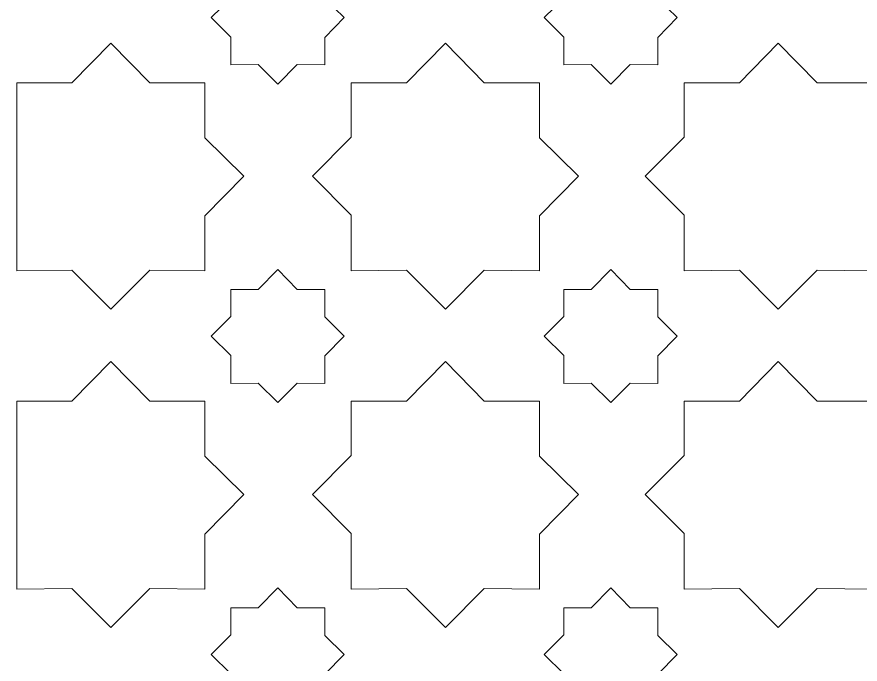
# Model space of a CAD drawing. Header units: centimetres. Extents: x -82 to 82, y -124 to 124.
# Drawn here: x 13.54 to 44.93, y 35.06 to 59.16 of the extents above; entities that cross this region are included whole.
import ezdxf

# ---------------------------------------------------------------- set-up
doc = ezdxf.new("R2010")
doc.units = ezdxf.units.CM
doc.header["$MEASUREMENT"] = 0
doc.layers.add('layer 1', color=7, linetype='Continuous')

msp = doc.modelspace()

# ---------------------------------------------------------------- linework, layer by layer
at = {"layer": 'layer 1', "color": 240, "lineweight": 9}
for points, knots in [([(21.50243, 59.86146), (21.50243, 59.86146), (21.50243, 60.87297), (21.50243, 60.87297), (21.50243, 60.87297), (21.50243, 60.87297), (22.52764, 60.87297), (22.52764, 60.87297), (22.52764, 60.87297), (22.52764, 60.87297), (23.25252, 61.61156), (23.25252, 61.61156), (23.25252, 61.61156), (23.25252, 61.61156), (23.97742, 60.87297), (23.97742, 60.87297), (23.97742, 60.87297), (23.97742, 60.87297), (25.00261, 60.87297), (25.00261, 60.87297), (25.00261, 60.87297), (25.00261, 60.87297), (25.00261, 59.84778), (25.00261, 59.84778), (25.00261, 59.84778), (25.00261, 59.84778), (25.72753, 59.13656), (25.72753, 59.13656), (25.72753, 59.13656), (25.72753, 59.13656), (25.00261, 58.39795), (25.00261, 58.39795), (25.00261, 58.39795), (25.00261, 58.39795), (25.00261, 57.37279), (25.00261, 57.37279), (25.00261, 57.37279), (25.00261, 57.37279), (23.97747, 57.38648), (23.97747, 57.38648), (23.97747, 57.38648), (23.97747, 57.38648), (23.25252, 56.66156), (23.25252, 56.66156), (23.25252, 56.66156), (23.25252, 56.66156), (22.5276, 57.38649), (22.5276, 57.38649), (22.5276, 57.38649), (22.5276, 57.38649), (21.50243, 57.37279), (21.50243, 57.37279), (21.50243, 57.37279), (21.50243, 57.37279), (21.50243, 58.41166), (21.50243, 58.41166), (21.50243, 58.41166), (21.50243, 58.41166), (20.77753, 59.13656), (20.77753, 59.13656), (20.77753, 59.13656), (20.77753, 59.13656), (21.50243, 59.86146), (21.50243, 59.86146)], [0, 0, 0, 0, 0.05882353, 0.05882353, 0.05882353, 0.05882353, 0.11764706, 0.11764706, 0.11764706, 0.11764706, 0.17647059, 0.17647059, 0.17647059, 0.17647059, 0.23529412, 0.23529412, 0.23529412, 0.23529412, 0.29411765, 0.29411765, 0.29411765, 0.29411765, 0.35294118, 0.35294118, 0.35294118, 0.35294118, 0.41176471, 0.41176471, 0.41176471, 0.41176471, 0.47058824, 0.47058824, 0.47058824, 0.47058824, 0.52941176, 0.52941176, 0.52941176, 0.52941176, 0.58823529, 0.58823529, 0.58823529, 0.58823529, 0.64705882, 0.64705882, 0.64705882, 0.64705882, 0.70588235, 0.70588235, 0.70588235, 0.70588235, 0.76470588, 0.76470588, 0.76470588, 0.76470588, 0.82352941, 0.82352941, 0.82352941, 0.82352941, 0.88235294, 0.88235294, 0.88235294, 0.88235294, 1, 1, 1, 1]), ([(33.89443, 59.86146), (33.89443, 59.86146), (33.89443, 60.87297), (33.89443, 60.87297), (33.89443, 60.87297), (33.89443, 60.87297), (34.91964, 60.87297), (34.91964, 60.87297), (34.91964, 60.87297), (34.91964, 60.87297), (35.64452, 61.61156), (35.64452, 61.61156), (35.64452, 61.61156), (35.64452, 61.61156), (36.36942, 60.87297), (36.36942, 60.87297), (36.36942, 60.87297), (36.36942, 60.87297), (37.39461, 60.87297), (37.39461, 60.87297), (37.39461, 60.87297), (37.39461, 60.87297), (37.39461, 59.84778), (37.39461, 59.84778), (37.39461, 59.84778), (37.39461, 59.84778), (38.11953, 59.13656), (38.11953, 59.13656), (38.11953, 59.13656), (38.11953, 59.13656), (37.39461, 58.39795), (37.39461, 58.39795), (37.39461, 58.39795), (37.39461, 58.39795), (37.39461, 57.37279), (37.39461, 57.37279), (37.39461, 57.37279), (37.39461, 57.37279), (36.36947, 57.38648), (36.36947, 57.38648), (36.36947, 57.38648), (36.36947, 57.38648), (35.64452, 56.66156), (35.64452, 56.66156), (35.64452, 56.66156), (35.64452, 56.66156), (34.9196, 57.38649), (34.9196, 57.38649), (34.9196, 57.38649), (34.9196, 57.38649), (33.89443, 57.37279), (33.89443, 57.37279), (33.89443, 57.37279), (33.89443, 57.37279), (33.89443, 58.41166), (33.89443, 58.41166), (33.89443, 58.41166), (33.89443, 58.41166), (33.16953, 59.13656), (33.16953, 59.13656), (33.16953, 59.13656), (33.16953, 59.13656), (33.89443, 59.86146), (33.89443, 59.86146)], [0, 0, 0, 0, 0.05882353, 0.05882353, 0.05882353, 0.05882353, 0.11764706, 0.11764706, 0.11764706, 0.11764706, 0.17647059, 0.17647059, 0.17647059, 0.17647059, 0.23529412, 0.23529412, 0.23529412, 0.23529412, 0.29411765, 0.29411765, 0.29411765, 0.29411765, 0.35294118, 0.35294118, 0.35294118, 0.35294118, 0.41176471, 0.41176471, 0.41176471, 0.41176471, 0.47058824, 0.47058824, 0.47058824, 0.47058824, 0.52941176, 0.52941176, 0.52941176, 0.52941176, 0.58823529, 0.58823529, 0.58823529, 0.58823529, 0.64705882, 0.64705882, 0.64705882, 0.64705882, 0.70588235, 0.70588235, 0.70588235, 0.70588235, 0.76470588, 0.76470588, 0.76470588, 0.76470588, 0.82352941, 0.82352941, 0.82352941, 0.82352941, 0.88235294, 0.88235294, 0.88235294, 0.88235294, 1, 1, 1, 1]), ([(13.5438, 56.70851), (13.5438, 56.70851), (15.59411, 56.70851), (15.59411, 56.70851), (15.59411, 56.70851), (15.59411, 56.70851), (17.04381, 58.18561), (17.04381, 58.18561), (17.04381, 58.18561), (17.04381, 58.18561), (18.49352, 56.70851), (18.49352, 56.70851), (18.49352, 56.70851), (18.49352, 56.70851), (20.5438, 56.70851), (20.5438, 56.70851), (20.5438, 56.70851), (20.5438, 56.70851), (20.5438, 54.65823), (20.5438, 54.65823), (20.5438, 54.65823), (20.5438, 54.65823), (21.99356, 53.23586), (21.99356, 53.23586), (21.99356, 53.23586), (21.99356, 53.23586), (20.5438, 51.75872), (20.5438, 51.75872), (20.5438, 51.75872), (20.5438, 51.75872), (20.5438, 49.70851), (20.5438, 49.70851), (20.5438, 49.70851), (20.5438, 49.70851), (18.49363, 49.73589), (18.49363, 49.73589), (18.49363, 49.73589), (18.49363, 49.73589), (17.04381, 48.28612), (17.04381, 48.28612), (17.04381, 48.28612), (17.04381, 48.28612), (15.59403, 49.7359), (15.59403, 49.7359), (15.59403, 49.7359), (15.59403, 49.7359), (13.5438, 49.70851), (13.5438, 49.70851), (13.5438, 49.70851), (13.5438, 52.04184), (13.54381, 54.37518), (13.5438, 56.70851)], [0, 0, 0, 0, 0.07142857, 0.07142857, 0.07142857, 0.07142857, 0.14285714, 0.14285714, 0.14285714, 0.14285714, 0.21428571, 0.21428571, 0.21428571, 0.21428571, 0.28571429, 0.28571429, 0.28571429, 0.28571429, 0.35714286, 0.35714286, 0.35714286, 0.35714286, 0.42857143, 0.42857143, 0.42857143, 0.42857143, 0.5, 0.5, 0.5, 0.5, 0.57142857, 0.57142857, 0.57142857, 0.57142857, 0.64285714, 0.64285714, 0.64285714, 0.64285714, 0.71428571, 0.71428571, 0.71428571, 0.71428571, 0.78571429, 0.78571429, 0.78571429, 0.78571429, 0.85714286, 0.85714286, 0.85714286, 0.85714286, 1, 1, 1, 1]), ([(25.98981, 54.68559), (25.98981, 54.68559), (25.9898, 56.70851), (25.9898, 56.70851), (25.9898, 56.70851), (25.9898, 56.70851), (28.04011, 56.70851), (28.04011, 56.70851), (28.04011, 56.70851), (28.04011, 56.70851), (29.48981, 58.18561), (29.48981, 58.18561), (29.48981, 58.18561), (29.48981, 58.18561), (30.93952, 56.70851), (30.93952, 56.70851), (30.93952, 56.70851), (30.93952, 56.70851), (32.9898, 56.70851), (32.9898, 56.70851), (32.9898, 56.70851), (32.9898, 56.70851), (32.9898, 54.65823), (32.9898, 54.65823), (32.9898, 54.65823), (32.9898, 54.65823), (34.43956, 53.23586), (34.43956, 53.23586), (34.43956, 53.23586), (34.43956, 53.23586), (32.9898, 51.75872), (32.9898, 51.75872), (32.9898, 51.75872), (32.9898, 51.75872), (32.9898, 49.70851), (32.9898, 49.70851), (32.9898, 49.70851), (32.9898, 49.70851), (30.93963, 49.73589), (30.93963, 49.73589), (30.93963, 49.73589), (30.93963, 49.73589), (29.48981, 48.28612), (29.48981, 48.28612), (29.48981, 48.28612), (29.48981, 48.28612), (28.04003, 49.7359), (28.04003, 49.7359), (28.04003, 49.7359), (28.04003, 49.7359), (25.9898, 49.70851), (25.9898, 49.70851), (25.9898, 49.70851), (25.9898, 49.70851), (25.9898, 51.78613), (25.9898, 51.78613), (25.9898, 51.78613), (25.9898, 51.78613), (24.54007, 53.23586), (24.54007, 53.23586), (24.54007, 53.23586), (24.54007, 53.23586), (25.98981, 54.68559), (25.98981, 54.68559)], [0, 0, 0, 0, 0.05882353, 0.05882353, 0.05882353, 0.05882353, 0.11764706, 0.11764706, 0.11764706, 0.11764706, 0.17647059, 0.17647059, 0.17647059, 0.17647059, 0.23529412, 0.23529412, 0.23529412, 0.23529412, 0.29411765, 0.29411765, 0.29411765, 0.29411765, 0.35294118, 0.35294118, 0.35294118, 0.35294118, 0.41176471, 0.41176471, 0.41176471, 0.41176471, 0.47058824, 0.47058824, 0.47058824, 0.47058824, 0.52941176, 0.52941176, 0.52941176, 0.52941176, 0.58823529, 0.58823529, 0.58823529, 0.58823529, 0.64705882, 0.64705882, 0.64705882, 0.64705882, 0.70588235, 0.70588235, 0.70588235, 0.70588235, 0.76470588, 0.76470588, 0.76470588, 0.76470588, 0.82352941, 0.82352941, 0.82352941, 0.82352941, 0.88235294, 0.88235294, 0.88235294, 0.88235294, 1, 1, 1, 1]), ([(38.38181, 54.68559), (38.38181, 54.68559), (38.3818, 56.70851), (38.3818, 56.70851), (38.3818, 56.70851), (38.3818, 56.70851), (40.43211, 56.70851), (40.43211, 56.70851), (40.43211, 56.70851), (40.43211, 56.70851), (41.88181, 58.18561), (41.88181, 58.18561), (41.88181, 58.18561), (41.88181, 58.18561), (43.33152, 56.70851), (43.33152, 56.70851), (43.33152, 56.70851), (43.33152, 56.70851), (45.3818, 56.70851), (45.3818, 56.70851), (45.3818, 56.70851), (45.3818, 56.70851), (45.3818, 54.65823), (45.3818, 54.65823), (45.3818, 54.65823), (45.3818, 54.65823), (46.83156, 53.23586), (46.83156, 53.23586), (46.83156, 53.23586), (46.83156, 53.23586), (45.3818, 51.75872), (45.3818, 51.75872), (45.3818, 51.75872), (45.3818, 51.75872), (45.3818, 49.70851), (45.3818, 49.70851), (45.3818, 49.70851), (45.3818, 49.70851), (43.33163, 49.73589), (43.33163, 49.73589), (43.33163, 49.73589), (43.33163, 49.73589), (41.88181, 48.28612), (41.88181, 48.28612), (41.88181, 48.28612), (41.88181, 48.28612), (40.43203, 49.7359), (40.43203, 49.7359), (40.43203, 49.7359), (40.43203, 49.7359), (38.3818, 49.70851), (38.3818, 49.70851), (38.3818, 49.70851), (38.3818, 49.70851), (38.3818, 51.78613), (38.3818, 51.78613), (38.3818, 51.78613), (38.3818, 51.78613), (36.93207, 53.23586), (36.93207, 53.23586), (36.93207, 53.23586), (36.93207, 53.23586), (38.38181, 54.68559), (38.38181, 54.68559)], [0, 0, 0, 0, 0.05882353, 0.05882353, 0.05882353, 0.05882353, 0.11764706, 0.11764706, 0.11764706, 0.11764706, 0.17647059, 0.17647059, 0.17647059, 0.17647059, 0.23529412, 0.23529412, 0.23529412, 0.23529412, 0.29411765, 0.29411765, 0.29411765, 0.29411765, 0.35294118, 0.35294118, 0.35294118, 0.35294118, 0.41176471, 0.41176471, 0.41176471, 0.41176471, 0.47058824, 0.47058824, 0.47058824, 0.47058824, 0.52941176, 0.52941176, 0.52941176, 0.52941176, 0.58823529, 0.58823529, 0.58823529, 0.58823529, 0.64705882, 0.64705882, 0.64705882, 0.64705882, 0.70588235, 0.70588235, 0.70588235, 0.70588235, 0.76470588, 0.76470588, 0.76470588, 0.76470588, 0.82352941, 0.82352941, 0.82352941, 0.82352941, 0.88235294, 0.88235294, 0.88235294, 0.88235294, 1, 1, 1, 1]), ([(21.50243, 48.00576), (21.50243, 48.00576), (21.50243, 49.01727), (21.50243, 49.01727), (21.50243, 49.01727), (21.50243, 49.01727), (22.52764, 49.01727), (22.52764, 49.01727), (22.52764, 49.01727), (22.52764, 49.01727), (23.25252, 49.75586), (23.25252, 49.75586), (23.25252, 49.75586), (23.25252, 49.75586), (23.97742, 49.01727), (23.97742, 49.01727), (23.97742, 49.01727), (23.97742, 49.01727), (25.00261, 49.01727), (25.00261, 49.01727), (25.00261, 49.01727), (25.00261, 49.01727), (25.00261, 47.99208), (25.00261, 47.99208), (25.00261, 47.99208), (25.00261, 47.99208), (25.72753, 47.28086), (25.72753, 47.28086), (25.72753, 47.28086), (25.72753, 47.28086), (25.00261, 46.54225), (25.00261, 46.54225), (25.00261, 46.54225), (25.00261, 46.54225), (25.00261, 45.51709), (25.00261, 45.51709), (25.00261, 45.51709), (25.00261, 45.51709), (23.97747, 45.53078), (23.97747, 45.53078), (23.97747, 45.53078), (23.97747, 45.53078), (23.25252, 44.80586), (23.25252, 44.80586), (23.25252, 44.80586), (23.25252, 44.80586), (22.5276, 45.53079), (22.5276, 45.53079), (22.5276, 45.53079), (22.5276, 45.53079), (21.50243, 45.51709), (21.50243, 45.51709), (21.50243, 45.51709), (21.50243, 45.51709), (21.50243, 46.55596), (21.50243, 46.55596), (21.50243, 46.55596), (21.50243, 46.55596), (20.77753, 47.28086), (20.77753, 47.28086), (20.77753, 47.28086), (20.77753, 47.28086), (21.50243, 48.00576), (21.50243, 48.00576)], [0, 0, 0, 0, 0.05882353, 0.05882353, 0.05882353, 0.05882353, 0.11764706, 0.11764706, 0.11764706, 0.11764706, 0.17647059, 0.17647059, 0.17647059, 0.17647059, 0.23529412, 0.23529412, 0.23529412, 0.23529412, 0.29411765, 0.29411765, 0.29411765, 0.29411765, 0.35294118, 0.35294118, 0.35294118, 0.35294118, 0.41176471, 0.41176471, 0.41176471, 0.41176471, 0.47058824, 0.47058824, 0.47058824, 0.47058824, 0.52941176, 0.52941176, 0.52941176, 0.52941176, 0.58823529, 0.58823529, 0.58823529, 0.58823529, 0.64705882, 0.64705882, 0.64705882, 0.64705882, 0.70588235, 0.70588235, 0.70588235, 0.70588235, 0.76470588, 0.76470588, 0.76470588, 0.76470588, 0.82352941, 0.82352941, 0.82352941, 0.82352941, 0.88235294, 0.88235294, 0.88235294, 0.88235294, 1, 1, 1, 1]), ([(33.89443, 48.00576), (33.89443, 48.00576), (33.89443, 49.01727), (33.89443, 49.01727), (33.89443, 49.01727), (33.89443, 49.01727), (34.91964, 49.01727), (34.91964, 49.01727), (34.91964, 49.01727), (34.91964, 49.01727), (35.64452, 49.75586), (35.64452, 49.75586), (35.64452, 49.75586), (35.64452, 49.75586), (36.36942, 49.01727), (36.36942, 49.01727), (36.36942, 49.01727), (36.36942, 49.01727), (37.39461, 49.01727), (37.39461, 49.01727), (37.39461, 49.01727), (37.39461, 49.01727), (37.39461, 47.99208), (37.39461, 47.99208), (37.39461, 47.99208), (37.39461, 47.99208), (38.11953, 47.28086), (38.11953, 47.28086), (38.11953, 47.28086), (38.11953, 47.28086), (37.39461, 46.54225), (37.39461, 46.54225), (37.39461, 46.54225), (37.39461, 46.54225), (37.39461, 45.51709), (37.39461, 45.51709), (37.39461, 45.51709), (37.39461, 45.51709), (36.36947, 45.53078), (36.36947, 45.53078), (36.36947, 45.53078), (36.36947, 45.53078), (35.64452, 44.80586), (35.64452, 44.80586), (35.64452, 44.80586), (35.64452, 44.80586), (34.9196, 45.53079), (34.9196, 45.53079), (34.9196, 45.53079), (34.9196, 45.53079), (33.89443, 45.51709), (33.89443, 45.51709), (33.89443, 45.51709), (33.89443, 45.51709), (33.89443, 46.55596), (33.89443, 46.55596), (33.89443, 46.55596), (33.89443, 46.55596), (33.16953, 47.28086), (33.16953, 47.28086), (33.16953, 47.28086), (33.16953, 47.28086), (33.89443, 48.00576), (33.89443, 48.00576)], [0, 0, 0, 0, 0.05882353, 0.05882353, 0.05882353, 0.05882353, 0.11764706, 0.11764706, 0.11764706, 0.11764706, 0.17647059, 0.17647059, 0.17647059, 0.17647059, 0.23529412, 0.23529412, 0.23529412, 0.23529412, 0.29411765, 0.29411765, 0.29411765, 0.29411765, 0.35294118, 0.35294118, 0.35294118, 0.35294118, 0.41176471, 0.41176471, 0.41176471, 0.41176471, 0.47058824, 0.47058824, 0.47058824, 0.47058824, 0.52941176, 0.52941176, 0.52941176, 0.52941176, 0.58823529, 0.58823529, 0.58823529, 0.58823529, 0.64705882, 0.64705882, 0.64705882, 0.64705882, 0.70588235, 0.70588235, 0.70588235, 0.70588235, 0.76470588, 0.76470588, 0.76470588, 0.76470588, 0.82352941, 0.82352941, 0.82352941, 0.82352941, 0.88235294, 0.88235294, 0.88235294, 0.88235294, 1, 1, 1, 1]), ([(13.5438, 44.85281), (13.5438, 44.85281), (15.59411, 44.85281), (15.59411, 44.85281), (15.59411, 44.85281), (15.59411, 44.85281), (17.04381, 46.32991), (17.04381, 46.32991), (17.04381, 46.32991), (17.04381, 46.32991), (18.49352, 44.85281), (18.49352, 44.85281), (18.49352, 44.85281), (18.49352, 44.85281), (20.5438, 44.85281), (20.5438, 44.85281), (20.5438, 44.85281), (20.5438, 44.85281), (20.5438, 42.80253), (20.5438, 42.80253), (20.5438, 42.80253), (20.5438, 42.80253), (21.99356, 41.38016), (21.99356, 41.38016), (21.99356, 41.38016), (21.99356, 41.38016), (20.5438, 39.90302), (20.5438, 39.90302), (20.5438, 39.90302), (20.5438, 39.90302), (20.5438, 37.85281), (20.5438, 37.85281), (20.5438, 37.85281), (20.5438, 37.85281), (18.49363, 37.88019), (18.49363, 37.88019), (18.49363, 37.88019), (18.49363, 37.88019), (17.04381, 36.43042), (17.04381, 36.43042), (17.04381, 36.43042), (17.04381, 36.43042), (15.59403, 37.8802), (15.59403, 37.8802), (15.59403, 37.8802), (15.59403, 37.8802), (13.5438, 37.85281), (13.5438, 37.85281), (13.5438, 37.85281), (13.5438, 40.18614), (13.54381, 42.51948), (13.5438, 44.85281)], [0, 0, 0, 0, 0.07142857, 0.07142857, 0.07142857, 0.07142857, 0.14285714, 0.14285714, 0.14285714, 0.14285714, 0.21428571, 0.21428571, 0.21428571, 0.21428571, 0.28571429, 0.28571429, 0.28571429, 0.28571429, 0.35714286, 0.35714286, 0.35714286, 0.35714286, 0.42857143, 0.42857143, 0.42857143, 0.42857143, 0.5, 0.5, 0.5, 0.5, 0.57142857, 0.57142857, 0.57142857, 0.57142857, 0.64285714, 0.64285714, 0.64285714, 0.64285714, 0.71428571, 0.71428571, 0.71428571, 0.71428571, 0.78571429, 0.78571429, 0.78571429, 0.78571429, 0.85714286, 0.85714286, 0.85714286, 0.85714286, 1, 1, 1, 1]), ([(25.98981, 42.82989), (25.98981, 42.82989), (25.9898, 44.85281), (25.9898, 44.85281), (25.9898, 44.85281), (25.9898, 44.85281), (28.04011, 44.85281), (28.04011, 44.85281), (28.04011, 44.85281), (28.04011, 44.85281), (29.48981, 46.32991), (29.48981, 46.32991), (29.48981, 46.32991), (29.48981, 46.32991), (30.93952, 44.85281), (30.93952, 44.85281), (30.93952, 44.85281), (30.93952, 44.85281), (32.9898, 44.85281), (32.9898, 44.85281), (32.9898, 44.85281), (32.9898, 44.85281), (32.9898, 42.80253), (32.9898, 42.80253), (32.9898, 42.80253), (32.9898, 42.80253), (34.43956, 41.38016), (34.43956, 41.38016), (34.43956, 41.38016), (34.43956, 41.38016), (32.9898, 39.90302), (32.9898, 39.90302), (32.9898, 39.90302), (32.9898, 39.90302), (32.9898, 37.85281), (32.9898, 37.85281), (32.9898, 37.85281), (32.9898, 37.85281), (30.93963, 37.88019), (30.93963, 37.88019), (30.93963, 37.88019), (30.93963, 37.88019), (29.48981, 36.43042), (29.48981, 36.43042), (29.48981, 36.43042), (29.48981, 36.43042), (28.04003, 37.8802), (28.04003, 37.8802), (28.04003, 37.8802), (28.04003, 37.8802), (25.9898, 37.85281), (25.9898, 37.85281), (25.9898, 37.85281), (25.9898, 37.85281), (25.9898, 39.93043), (25.9898, 39.93043), (25.9898, 39.93043), (25.9898, 39.93043), (24.54007, 41.38016), (24.54007, 41.38016), (24.54007, 41.38016), (24.54007, 41.38016), (25.98981, 42.82989), (25.98981, 42.82989)], [0, 0, 0, 0, 0.05882353, 0.05882353, 0.05882353, 0.05882353, 0.11764706, 0.11764706, 0.11764706, 0.11764706, 0.17647059, 0.17647059, 0.17647059, 0.17647059, 0.23529412, 0.23529412, 0.23529412, 0.23529412, 0.29411765, 0.29411765, 0.29411765, 0.29411765, 0.35294118, 0.35294118, 0.35294118, 0.35294118, 0.41176471, 0.41176471, 0.41176471, 0.41176471, 0.47058824, 0.47058824, 0.47058824, 0.47058824, 0.52941176, 0.52941176, 0.52941176, 0.52941176, 0.58823529, 0.58823529, 0.58823529, 0.58823529, 0.64705882, 0.64705882, 0.64705882, 0.64705882, 0.70588235, 0.70588235, 0.70588235, 0.70588235, 0.76470588, 0.76470588, 0.76470588, 0.76470588, 0.82352941, 0.82352941, 0.82352941, 0.82352941, 0.88235294, 0.88235294, 0.88235294, 0.88235294, 1, 1, 1, 1]), ([(38.38181, 42.82989), (38.38181, 42.82989), (38.3818, 44.85281), (38.3818, 44.85281), (38.3818, 44.85281), (38.3818, 44.85281), (40.43211, 44.85281), (40.43211, 44.85281), (40.43211, 44.85281), (40.43211, 44.85281), (41.88181, 46.32991), (41.88181, 46.32991), (41.88181, 46.32991), (41.88181, 46.32991), (43.33152, 44.85281), (43.33152, 44.85281), (43.33152, 44.85281), (43.33152, 44.85281), (45.3818, 44.85281), (45.3818, 44.85281), (45.3818, 44.85281), (45.3818, 44.85281), (45.3818, 42.80253), (45.3818, 42.80253), (45.3818, 42.80253), (45.3818, 42.80253), (46.83156, 41.38016), (46.83156, 41.38016), (46.83156, 41.38016), (46.83156, 41.38016), (45.3818, 39.90302), (45.3818, 39.90302), (45.3818, 39.90302), (45.3818, 39.90302), (45.3818, 37.85281), (45.3818, 37.85281), (45.3818, 37.85281), (45.3818, 37.85281), (43.33163, 37.88019), (43.33163, 37.88019), (43.33163, 37.88019), (43.33163, 37.88019), (41.88181, 36.43042), (41.88181, 36.43042), (41.88181, 36.43042), (41.88181, 36.43042), (40.43203, 37.8802), (40.43203, 37.8802), (40.43203, 37.8802), (40.43203, 37.8802), (38.3818, 37.85281), (38.3818, 37.85281), (38.3818, 37.85281), (38.3818, 37.85281), (38.3818, 39.93043), (38.3818, 39.93043), (38.3818, 39.93043), (38.3818, 39.93043), (36.93207, 41.38016), (36.93207, 41.38016), (36.93207, 41.38016), (36.93207, 41.38016), (38.38181, 42.82989), (38.38181, 42.82989)], [0, 0, 0, 0, 0.05882353, 0.05882353, 0.05882353, 0.05882353, 0.11764706, 0.11764706, 0.11764706, 0.11764706, 0.17647059, 0.17647059, 0.17647059, 0.17647059, 0.23529412, 0.23529412, 0.23529412, 0.23529412, 0.29411765, 0.29411765, 0.29411765, 0.29411765, 0.35294118, 0.35294118, 0.35294118, 0.35294118, 0.41176471, 0.41176471, 0.41176471, 0.41176471, 0.47058824, 0.47058824, 0.47058824, 0.47058824, 0.52941176, 0.52941176, 0.52941176, 0.52941176, 0.58823529, 0.58823529, 0.58823529, 0.58823529, 0.64705882, 0.64705882, 0.64705882, 0.64705882, 0.70588235, 0.70588235, 0.70588235, 0.70588235, 0.76470588, 0.76470588, 0.76470588, 0.76470588, 0.82352941, 0.82352941, 0.82352941, 0.82352941, 0.88235294, 0.88235294, 0.88235294, 0.88235294, 1, 1, 1, 1]), ([(21.50243, 36.15006), (21.50243, 36.15006), (21.50243, 37.16157), (21.50243, 37.16157), (21.50243, 37.16157), (21.50243, 37.16157), (22.52764, 37.16157), (22.52764, 37.16157), (22.52764, 37.16157), (22.52764, 37.16157), (23.25252, 37.90016), (23.25252, 37.90016), (23.25252, 37.90016), (23.25252, 37.90016), (23.97742, 37.16157), (23.97742, 37.16157), (23.97742, 37.16157), (23.97742, 37.16157), (25.00261, 37.16157), (25.00261, 37.16157), (25.00261, 37.16157), (25.00261, 37.16157), (25.00261, 36.13638), (25.00261, 36.13638), (25.00261, 36.13638), (25.00261, 36.13638), (25.72753, 35.42516), (25.72753, 35.42516), (25.72753, 35.42516), (25.72753, 35.42516), (25.00261, 34.68655), (25.00261, 34.68655), (25.00261, 34.68655), (25.00261, 34.68655), (25.00261, 33.66139), (25.00261, 33.66139), (25.00261, 33.66139), (25.00261, 33.66139), (23.97747, 33.67508), (23.97747, 33.67508), (23.97747, 33.67508), (23.97747, 33.67508), (23.25252, 32.95016), (23.25252, 32.95016), (23.25252, 32.95016), (23.25252, 32.95016), (22.5276, 33.67509), (22.5276, 33.67509), (22.5276, 33.67509), (22.5276, 33.67509), (21.50243, 33.66139), (21.50243, 33.66139), (21.50243, 33.66139), (21.50243, 33.66139), (21.50243, 34.70026), (21.50243, 34.70026), (21.50243, 34.70026), (21.50243, 34.70026), (20.77753, 35.42516), (20.77753, 35.42516), (20.77753, 35.42516), (20.77753, 35.42516), (21.50243, 36.15006), (21.50243, 36.15006)], [0, 0, 0, 0, 0.05882353, 0.05882353, 0.05882353, 0.05882353, 0.11764706, 0.11764706, 0.11764706, 0.11764706, 0.17647059, 0.17647059, 0.17647059, 0.17647059, 0.23529412, 0.23529412, 0.23529412, 0.23529412, 0.29411765, 0.29411765, 0.29411765, 0.29411765, 0.35294118, 0.35294118, 0.35294118, 0.35294118, 0.41176471, 0.41176471, 0.41176471, 0.41176471, 0.47058824, 0.47058824, 0.47058824, 0.47058824, 0.52941176, 0.52941176, 0.52941176, 0.52941176, 0.58823529, 0.58823529, 0.58823529, 0.58823529, 0.64705882, 0.64705882, 0.64705882, 0.64705882, 0.70588235, 0.70588235, 0.70588235, 0.70588235, 0.76470588, 0.76470588, 0.76470588, 0.76470588, 0.82352941, 0.82352941, 0.82352941, 0.82352941, 0.88235294, 0.88235294, 0.88235294, 0.88235294, 1, 1, 1, 1]), ([(33.89443, 36.15006), (33.89443, 36.15006), (33.89443, 37.16157), (33.89443, 37.16157), (33.89443, 37.16157), (33.89443, 37.16157), (34.91964, 37.16157), (34.91964, 37.16157), (34.91964, 37.16157), (34.91964, 37.16157), (35.64452, 37.90016), (35.64452, 37.90016), (35.64452, 37.90016), (35.64452, 37.90016), (36.36942, 37.16157), (36.36942, 37.16157), (36.36942, 37.16157), (36.36942, 37.16157), (37.39461, 37.16157), (37.39461, 37.16157), (37.39461, 37.16157), (37.39461, 37.16157), (37.39461, 36.13638), (37.39461, 36.13638), (37.39461, 36.13638), (37.39461, 36.13638), (38.11953, 35.42516), (38.11953, 35.42516), (38.11953, 35.42516), (38.11953, 35.42516), (37.39461, 34.68655), (37.39461, 34.68655), (37.39461, 34.68655), (37.39461, 34.68655), (37.39461, 33.66139), (37.39461, 33.66139), (37.39461, 33.66139), (37.39461, 33.66139), (36.36947, 33.67508), (36.36947, 33.67508), (36.36947, 33.67508), (36.36947, 33.67508), (35.64452, 32.95016), (35.64452, 32.95016), (35.64452, 32.95016), (35.64452, 32.95016), (34.9196, 33.67509), (34.9196, 33.67509), (34.9196, 33.67509), (34.9196, 33.67509), (33.89443, 33.66139), (33.89443, 33.66139), (33.89443, 33.66139), (33.89443, 33.66139), (33.89443, 34.70026), (33.89443, 34.70026), (33.89443, 34.70026), (33.89443, 34.70026), (33.16953, 35.42516), (33.16953, 35.42516), (33.16953, 35.42516), (33.16953, 35.42516), (33.89443, 36.15006), (33.89443, 36.15006)], [0, 0, 0, 0, 0.05882353, 0.05882353, 0.05882353, 0.05882353, 0.11764706, 0.11764706, 0.11764706, 0.11764706, 0.17647059, 0.17647059, 0.17647059, 0.17647059, 0.23529412, 0.23529412, 0.23529412, 0.23529412, 0.29411765, 0.29411765, 0.29411765, 0.29411765, 0.35294118, 0.35294118, 0.35294118, 0.35294118, 0.41176471, 0.41176471, 0.41176471, 0.41176471, 0.47058824, 0.47058824, 0.47058824, 0.47058824, 0.52941176, 0.52941176, 0.52941176, 0.52941176, 0.58823529, 0.58823529, 0.58823529, 0.58823529, 0.64705882, 0.64705882, 0.64705882, 0.64705882, 0.70588235, 0.70588235, 0.70588235, 0.70588235, 0.76470588, 0.76470588, 0.76470588, 0.76470588, 0.82352941, 0.82352941, 0.82352941, 0.82352941, 0.88235294, 0.88235294, 0.88235294, 0.88235294, 1, 1, 1, 1])]:
    msp.add_open_spline(points, degree=3, knots=knots, dxfattribs=at)

doc.saveas('drawing.dxf')
